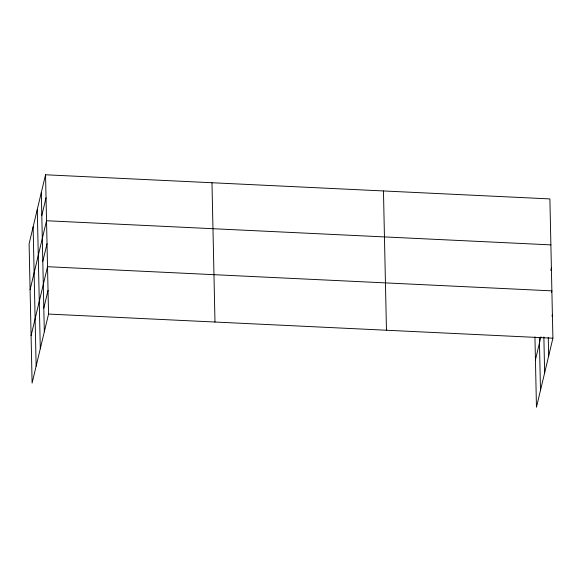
<?xml version="1.0" encoding="UTF-8"?>
<svg xmlns="http://www.w3.org/2000/svg" width="582" height="582" viewBox="0 0 582 582"><rect width="100%" height="100%" fill="white"/><g stroke="black" fill="none" stroke-linecap="round" stroke-linejoin="round"><path stroke-width="0.87" d="M45.542 174.775L29.1 243.793L32.105 383.08L48.546 314.062L45.542 174.775L549.895 198.92L552.9 338.207L536.458 407.225L534.945 336.883M41.809 215.507L46.036 197.756M30.089 289.756L46.531 220.738L550.885 244.884M42.799 261.471L47.026 243.727M31.079 335.719L47.52 266.709L551.882 290.855L551.474 292.542M43.803 308.133L48.037 290.382M550.783 270.404L551.387 267.873M535.44 359.865L540.918 336.847M551.983 316.222L552.391 314.527M48.546 314.062L552.9 338.207M548.273 337.538L548.673 355.958M543.864 336.92L544.643 372.873M539.354 337.647L540.489 390.304M383.458 190.954L386.463 330.241M211.979 182.748L214.984 322.035M41.315 192.526L44.319 331.813M37.284 209.44L40.289 348.727M33.13 226.871L36.135 366.158"/></g></svg>
